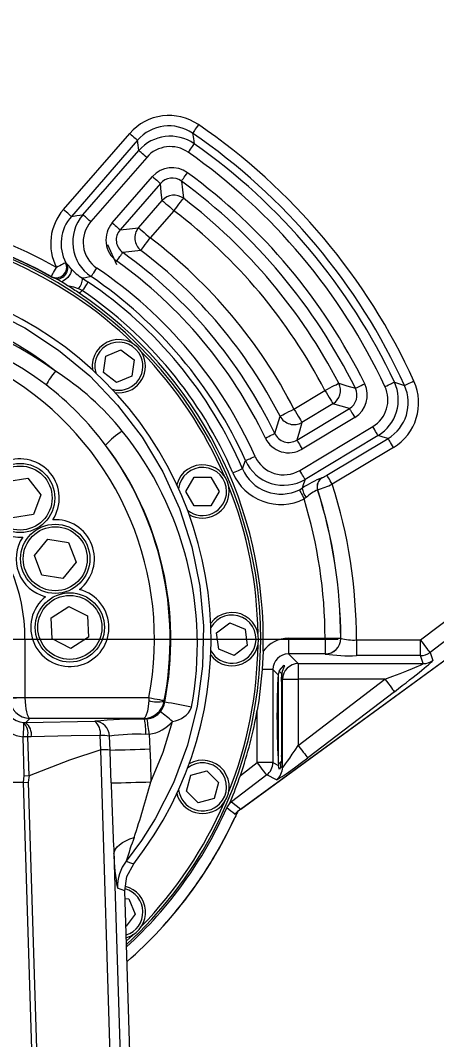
# Model space of a CAD drawing. Header units: millimetres. Extents: x 20 to 768, y 29 to 540.
# Drawn here: x 206.35 to 214.32, y 429.82 to 449.36 of the extents above; entities that cross this region are included whole.
import ezdxf

# ---------------------------------------------------------------- set-up
doc = ezdxf.new("R2010")
doc.units = ezdxf.units.MM
doc.linetypes.add('CENTERX2', pattern=[20.32, 12.7, -2.54, 2.54, -2.54])
doc.styles.add('SLDTEXTSTYLE0', font='TXT', dxfattribs={"width": 0.605})
doc.dimstyles.new('SLDDIMSTYLE0', dxfattribs={"dimtxt": 3.5, "dimasz": 3.5, "dimexe": 0, "dimexo": 0.0625, "dimgap": 0.875, "dimtad": 1, "dimtoh": 1, "dimlfac": 10, "dimrnd": 1e-09, "dimzin": 12, "dimdsep": 46, "dimtxsty": 'SLDTEXTSTYLE0', "dimsah": 1, "dimcen": 0.09, "dimadec": 0, "dimazin": 0, "dimtfac": 1, "dimtdec": 3, "dimtofl": 0, "dimtmove": 0, "dimatfit": 3, "dimfxl": 1, "dimfrac": 2, "dimtolj": 1, "dimtzin": 12, "dimarcsym": 0})

# ---------------------------------------------------------------- blocks, each defined once
blk = doc.blocks.new('*D11')
at = {"color": 7, "linetype": 'Continuous', "lineweight": 0, "transparency": 16777216}
for p, q in [((203.003, 512.502), (355.828, 512.502)), ((354.328, 252.399), (354.328, 512.502)), ((232.505, 252.399), (355.828, 252.399))]:
    blk.add_line(p, q, dxfattribs=at)
for points in [[(354.328, 512.502), (353.79, 509.002), (354.867, 509.002)], [(354.328, 252.399), (354.867, 255.899), (353.79, 255.899)]]:
    blk.add_solid(points, dxfattribs=at)
at = {"color": 7, "linetype": 'Continuous', "lineweight": 0, "transparency": 16777216, "insert": (349.816, 377.113), "char_height": 3.5, "attachment_point": 1, "rotation": 90, "style": 'SLDTEXTSTYLE0'}
blk.add_mtext('2601', dxfattribs=at)
blk = doc.blocks.new('SW_CENTERMARKSYMBOL_1')
at = {"color": 0, "linetype": 'Continuous', "lineweight": 0}
for p, q in [((0, 0.7), (0, 7.35)), ((0, 0), (0, 0.35)), ((-0.7, 0), (-10.522, 0)), ((0, 0), (-0.35, 0)), ((0, 0), (0, -0.35)), ((0, 0), (0.35, 0)), ((0.7, 0), (9.437, 0)), ((0, -0.7), (0, -7.35))]:
    blk.add_line(p, q, dxfattribs=at)

msp = doc.modelspace()

# ---------------------------------------------------------------- linework, layer by layer
at = {"color": 7, "linetype": 'Continuous', "lineweight": 15}
for p, q in [((207.1748, 445.738235), (208.443092, 447.197238)), ((208.593826, 447.066203), (207.325534, 445.6072)), ((207.547621, 445.637337), (208.618431, 446.869162)), ((208.769165, 446.738127), (207.698355, 445.506302)), ((208.1101, 445.481625), (208.880929, 446.368364)), ((209.031297, 446.237651), (208.260467, 445.350912)), ((208.612254, 445.389727), (209.066053, 445.911756)), ((209.291604, 445.715693), (208.837806, 445.193651)), ((208.194697, 444.679466), (208.023944, 445.063666)), ((207.217015, 444.718436), (207.235882, 444.703046)), ((206.959031, 444.436744), (206.941151, 444.453564)), ((207.032351, 444.411495), (206.959031, 444.436744)), ((207.034829, 444.411162), (207.032351, 444.411495)), ((207.983282, 442.927554), (208.276653, 443.049064)), ((208.276653, 443.049064), (208.528577, 442.855755)), ((207.941834, 442.612723), (207.983282, 442.927554)), ((208.528577, 442.855755), (208.487129, 442.540935)), ((208.193758, 442.419413), (207.941834, 442.612723)), ((208.487129, 442.540935), (208.193758, 442.419413)), ((211.590667, 441.913203), (212.183569, 442.26946)), ((212.337492, 442.013279), (211.74459, 441.657034)), ((211.645298, 441.317335), (212.652407, 441.922477)), ((212.755023, 441.751686), (211.747913, 441.146556)), ((211.70074, 440.736798), (213.099782, 441.577426)), ((213.202651, 441.406229), (211.803607, 440.565601)), ((212.222223, 440.644649), (213.392432, 441.347781)), ((213.495301, 441.176585), (212.325092, 440.473452)), ((206.090087, 440.521875), (206.489274, 440.584996)), ((206.489274, 440.584996), (206.743529, 440.270844)), ((209.521781, 440.333513), (209.680553, 440.608505)), ((209.680553, 440.608505), (209.998095, 440.608505)), ((209.998095, 440.608505), (210.156867, 440.333513)), ((212.130733, 440.597394), (212.132694, 440.596655)), ((206.743529, 440.270844), (206.598599, 439.893583)), ((209.680553, 440.058509), (209.521781, 440.333513)), ((210.156867, 440.333513), (209.998095, 440.058509)), ((211.695337, 440.367535), (211.749972, 440.397218)), ((212.045152, 440.365151), (212.0432, 440.365878)), ((209.998095, 440.058509), (209.680553, 440.058509)), ((211.823711, 440.217057), (211.784537, 440.188888)), ((206.598599, 439.893583), (206.199413, 439.830461)), ((214.015855, 437.486342), (217.063774, 439.813653)), ((217.245589, 439.575544), (214.197667, 437.248233)), ((206.617859, 439.105955), (206.872275, 439.419976)), ((206.872275, 439.419976), (207.27143, 439.356652)), ((207.27143, 439.356652), (207.416165, 438.979307)), ((210.568537, 434.241167), (217.608629, 439.390364)), ((210.570106, 434.242514), (217.610197, 439.391712)), ((206.762594, 438.728622), (206.617859, 439.105955)), ((207.416165, 438.979307), (207.161747, 438.665298)), ((207.161747, 438.665298), (206.762594, 438.728622)), ((206.936674, 437.910262), (207.275675, 438.130298)), ((207.275675, 438.130298), (207.635724, 437.946728)), ((206.957722, 437.506667), (206.936674, 437.910262)), ((207.635724, 437.946728), (207.656771, 437.543121)), ((210.109244, 437.62317), (210.361168, 437.81648)), ((210.361168, 437.81648), (210.654539, 437.694958)), ((210.654539, 437.694958), (210.695986, 437.380138)), ((206.137717, 437.501648), (206.437304, 437.501648)), ((206.437304, 437.501648), (206.437304, 436.386207)), ((207.317769, 437.323097), (206.957722, 437.506667)), ((207.656771, 437.543121), (207.317769, 437.323097)), ((210.150692, 437.308338), (210.109244, 437.62317)), ((211.485658, 437.517789), (211.485658, 437.218192)), ((211.485658, 437.517789), (212.186466, 437.517789)), ((212.186466, 437.517789), (212.186466, 437.218192)), ((212.486057, 437.518314), (212.487705, 437.516609)), ((210.444063, 437.186828), (210.150692, 437.308338)), ((210.695986, 437.380138), (210.444063, 437.186828)), ((212.787293, 437.486342), (212.787293, 437.186757)), ((212.787293, 437.486342), (214.015855, 437.486342)), ((214.015855, 437.186757), (214.015855, 437.486342)), ((210.999222, 437.268678), (210.981341, 436.918608)), ((212.186466, 437.218192), (211.485658, 437.218192)), ((211.485658, 437.218192), (211.671676, 437.032178)), ((212.188117, 437.216547), (212.186466, 437.218192)), ((214.015855, 437.186757), (212.787293, 437.186757)), ((214.068119, 437.032178), (214.015855, 437.186757)), ((214.197667, 437.248233), (214.249934, 437.093654)), ((211.186071, 436.918608), (210.981341, 436.918608)), ((211.186071, 436.918608), (211.186071, 435.136405)), ((211.287577, 436.817101), (211.186071, 436.918608)), ((211.671676, 437.032178), (214.068119, 437.032178)), ((211.671676, 437.032178), (211.671676, 436.732593)), ((211.292615, 435.125867), (211.292615, 436.838082)), ((211.352615, 436.841658), (211.306134, 436.888138)), ((211.352615, 436.841658), (211.352615, 435.161653)), ((211.372086, 435.044399), (211.372086, 436.732593)), ((211.372086, 436.732593), (211.671676, 436.732593)), ((213.332517, 436.732593), (211.671676, 436.732593)), ((211.671676, 436.732593), (211.671676, 435.464421)), ((211.671676, 435.464421), (213.332517, 436.732593)), ((206.137717, 436.386207), (206.437304, 436.386207)), ((206.437428, 436.381236), (208.810849, 436.381236)), ((208.810849, 436.381236), (208.808137, 436.324266)), ((209.105015, 436.324492), (209.102164, 436.309531)), ((213.514332, 436.494485), (211.853491, 435.226312)), ((209.102164, 436.309531), (209.115462, 436.292234)), ((210.886481, 435.136405), (210.886481, 436.143473)), ((206.532201, 435.981789), (206.451884, 435.901466)), ((208.714174, 435.981789), (206.532201, 435.981789)), ((208.725692, 435.96777), (208.778575, 435.97143)), ((206.410904, 435.901943), (206.451884, 435.901466)), ((206.451884, 435.901466), (207.773521, 435.928074)), ((206.424104, 434.888664), (206.401718, 435.630956)), ((206.487968, 435.631851), (206.510699, 434.882382)), ((206.558499, 435.629824), (206.487968, 435.631851)), ((207.887398, 435.377696), (207.880124, 435.656813)), ((208.067174, 435.376194), (208.058531, 435.644284)), ((208.818248, 435.679475), (208.75096, 435.674337)), ((208.818248, 435.679475), (208.83211, 435.397461)), ((208.06721, 435.376194), (208.067174, 435.376194)), ((208.06721, 435.376182), (208.06721, 435.376194)), ((211.29483, 435.103873), (211.352615, 435.161653)), ((209.614788, 434.894326), (209.92151, 434.976521)), ((209.92151, 434.976521), (210.146047, 434.751979)), ((210.564503, 434.890548), (210.886481, 435.136405)), ((211.186071, 435.136405), (210.886481, 435.136405)), ((211.186071, 435.136405), (211.297412, 435.08133)), ((211.335887, 435.062304), (211.372086, 435.044399)), ((205.728468, 434.761349), (206.40631, 434.761349)), ((206.407194, 434.761325), (206.40631, 434.761349)), ((209.532602, 434.587613), (209.614788, 434.894326)), ((211.068296, 434.898296), (210.393043, 434.382692)), ((211.254312, 434.80629), (211.068296, 434.898296)), ((209.757139, 434.36307), (209.532602, 434.587613)), ((210.146047, 434.751979), (210.063861, 434.445253)), ((210.063861, 434.445253), (209.757139, 434.36307)), ((210.301648, 434.265474), (210.353663, 434.34538)), ((210.353663, 434.34538), (210.354648, 434.347668)), ((210.510631, 434.187463), (210.497215, 434.171263)), ((208.352236, 432.679036), (208.206798, 432.726875)), ((208.647908, 422.992101), (208.352236, 432.679036)), ((208.356772, 432.53043), (208.428514, 432.520983)), ((208.428514, 432.520983), (208.550031, 432.227615)), ((208.550031, 432.227615), (208.373055, 431.996975)), ((208.430756, 431.796959), (208.37971, 431.778917))]:
    msp.add_line(p, q, dxfattribs=at)
at = {"color": 8, "linetype": 'Continuous', "lineweight": 15}
msp.add_line((211.372086, 436.732593), (211.352615, 436.75206), dxfattribs=at)
at = {"color": 7, "linetype": 'Continuous', "lineweight": 15, "flags": 128}
for points in [[(209.76121, 447.365883), (209.739883, 447.334758), (209.719321, 447.304753), (209.700264, 447.276941), (209.683396, 447.252312), (209.669323, 447.231773), (209.658551, 447.216061), (209.651466, 447.205714), (209.648321, 447.201124)], [(208.443092, 447.197238), (208.471569, 447.172478), (208.499025, 447.148612), (208.52447, 447.126499), (208.546993, 447.106913), (208.565783, 447.090581), (208.580169, 447.078076), (208.58963, 447.069851), (208.593826, 447.066203)], [(209.648321, 447.201124), (209.66438, 447.102228), (209.680918, 446.99854)], [(208.618431, 446.869162), (208.605993, 446.969989), (208.593826, 447.066203)], [(209.566031, 446.835163), (209.587736, 446.866027), (209.608662, 446.895781), (209.628056, 446.923366), (209.645222, 446.94778), (209.659545, 446.968141), (209.670508, 446.983734), (209.677718, 446.993986), (209.680918, 446.99854)], [(208.769165, 446.738127), (208.740687, 446.762887), (208.713232, 446.786752), (208.687787, 446.808878), (208.665264, 446.828452), (208.646473, 446.844784), (208.632088, 446.857289), (208.622627, 446.865514), (208.618431, 446.869162)], [(208.880929, 446.368364), (208.90876, 446.344164), (208.935636, 446.320811), (208.960637, 446.299067), (208.982904, 446.27972), (209.001675, 446.2634), (209.016305, 446.25068), (209.026293, 446.242002), (209.031297, 446.237651)], [(209.433429, 446.2827), (209.437345, 446.28804), (209.445165, 446.298722), (209.456619, 446.314362), (209.471314, 446.334425), (209.488746, 446.358231), (209.508319, 446.384958), (209.529359, 446.413687), (209.551148, 446.443442)], [(209.066053, 445.911756), (209.049372, 446.072284), (209.031297, 446.237651)], [(209.433429, 446.2827), (209.454082, 446.115413), (209.473285, 445.952991)], [(209.066053, 445.911756), (209.073558, 445.905236), (209.088541, 445.892218), (209.110486, 445.873133), (209.138642, 445.848659), (209.172043, 445.819631), (209.209543, 445.787028), (209.249858, 445.75198), (209.291604, 445.715693)], [(209.291604, 445.715693), (209.325231, 445.759609), (209.357704, 445.802024), (209.38791, 445.841482), (209.414816, 445.876613), (209.437495, 445.906237), (209.455171, 445.929328), (209.46724, 445.945087), (209.473285, 445.952991)], [(207.325534, 445.6072), (207.321338, 445.610848), (207.311877, 445.619074), (207.297493, 445.631579), (207.278702, 445.64791), (207.256178, 445.667496), (207.230733, 445.68961), (207.203278, 445.713476), (207.1748, 445.738235)], [(207.325534, 445.6072), (207.431847, 445.621887), (207.547621, 445.637337)], [(207.698355, 445.506302), (207.669878, 445.531061), (207.642424, 445.554927), (207.616977, 445.577052), (207.594454, 445.596627), (207.575664, 445.612958), (207.56128, 445.625463), (207.551819, 445.633689), (207.547621, 445.637337)], [(208.1101, 445.481625), (208.137931, 445.457426), (208.164808, 445.434073), (208.189808, 445.412341), (208.212074, 445.392981), (208.230845, 445.376662), (208.245475, 445.363942), (208.255464, 445.355264), (208.260467, 445.350912)], [(208.260467, 445.350912), (208.438717, 445.37119), (208.612254, 445.389727)], [(208.612254, 445.389727), (208.61976, 445.383206), (208.634741, 445.370177), (208.656686, 445.351103), (208.684842, 445.326629), (208.718243, 445.29759), (208.755745, 445.264986), (208.796058, 445.229951), (208.837806, 445.193651)], [(208.657181, 444.955555), (208.663192, 444.963482), (208.675191, 444.979301), (208.692764, 445.002464), (208.715312, 445.032182), (208.74206, 445.067445), (208.77209, 445.107034), (208.804375, 445.149592), (208.837806, 445.193651)], [(208.657181, 444.955555), (208.486833, 444.934634), (208.311957, 444.9119)], [(208.195916, 444.749943), (208.217394, 444.779924), (208.238135, 444.808868), (208.257428, 444.835797), (208.274612, 444.859782), (208.289097, 444.88), (208.300388, 444.895759), (208.308096, 444.906512), (208.311957, 444.9119)], [(206.941151, 444.453564), (206.943893, 444.458404), (206.950073, 444.469312), (206.959466, 444.485894), (206.971741, 444.507554), (206.986451, 444.533518), (207.00307, 444.562856), (207.021002, 444.594506), (207.039602, 444.627336)], [(207.217015, 444.718436), (207.211436, 444.715575), (207.19987, 444.709638), (207.18272, 444.700828), (207.160583, 444.689456), (207.134232, 444.675926), (207.104581, 444.660703), (207.072668, 444.644323), (207.039602, 444.627336)], [(207.31409, 444.608584), (207.323147, 444.581023), (207.321471, 444.547609), (207.309168, 444.510487), (207.287022, 444.472006), (207.256439, 444.434598), (207.219364, 444.400671), (207.178153, 444.372347), (207.135427, 444.351462)], [(207.702991, 444.451454), (207.706107, 444.456056), (207.71313, 444.466439), (207.723807, 444.482234), (207.737756, 444.502857), (207.754475, 444.52757), (207.773363, 444.5555), (207.793744, 444.585636), (207.814884, 444.616893)], [(207.254906, 444.277933), (207.199937, 444.312123), (207.135427, 444.351462)], [(207.647419, 444.348505), (207.644297, 444.343904), (207.637259, 444.333533), (207.62656, 444.317761), (207.612581, 444.297162), (207.595828, 444.272462), (207.576901, 444.244555), (207.556477, 444.214454), (207.535294, 444.183222)], [(207.702991, 444.451454), (207.593573, 444.431749), (207.536758, 444.421283)], [(207.536758, 444.421283), (207.585247, 444.389954), (207.647419, 444.348505)], [(207.460217, 444.216266), (207.371659, 444.248989), (207.254906, 444.277933)], [(207.535294, 444.183222), (207.494068, 444.202832), (207.460217, 444.216266)], [(207.535294, 444.183222), (207.494539, 444.146767), (207.477029, 444.133368)], [(205.739716, 443.822244), (206.431796, 443.471745), (207.081804, 443.044511), (207.677516, 442.548826), (208.211456, 441.989985), (208.681017, 441.373065), (209.077516, 440.709594), (209.394777, 440.008965), (209.633142, 439.274815), (209.788118, 438.520733), (209.856944, 437.754634), (209.840309, 436.982826), (209.738415, 436.219755), (209.550696, 435.472134), (209.280102, 434.747616), (208.931663, 434.059873), (208.669782, 433.643559), (208.378863, 433.247021)], [(212.183569, 442.26946), (212.23266, 442.294946), (212.280066, 442.319563), (212.324162, 442.342463), (212.363438, 442.36286), (212.396549, 442.380062), (212.422354, 442.393461), (212.439971, 442.402604), (212.448798, 442.407194)], [(212.448798, 442.407194), (212.605433, 442.360071), (212.766589, 442.310694)], [(212.766589, 442.310694), (212.772538, 442.313627), (212.784408, 442.319468), (212.801801, 442.328039), (212.824111, 442.33903), (212.850578, 442.35206), (212.880297, 442.366699), (212.912242, 442.382434), (212.945326, 442.39873)], [(213.333694, 442.345372), (213.367857, 442.361394), (213.400797, 442.376831), (213.431324, 442.391148), (213.458346, 442.40382), (213.480888, 442.414382), (213.498144, 442.422477), (213.509495, 442.427793), (213.514529, 442.430166)], [(213.514529, 442.430166), (213.613777, 442.395869), (213.70839, 442.362884)], [(213.890247, 442.44546), (213.855891, 442.429856), (213.822765, 442.414823), (213.792066, 442.400876), (213.764892, 442.388538), (213.742222, 442.37825), (213.724868, 442.37037), (213.713454, 442.365185), (213.70839, 442.362884)], [(212.183569, 442.26946), (212.21206, 442.222038), (212.239571, 442.17625), (212.265162, 442.133656), (212.287958, 442.095724), (212.307171, 442.063752), (212.322147, 442.038825), (212.332372, 442.021802), (212.337492, 442.013279)], [(212.652407, 441.922477), (212.492685, 441.968981), (212.337492, 442.013279)], [(211.32483, 441.776648), (211.333676, 441.78119), (211.351335, 441.790262), (211.377199, 441.803542), (211.410384, 441.820589), (211.449751, 441.840819), (211.493949, 441.863516), (211.541465, 441.88793), (211.590667, 441.913203)], [(211.590667, 441.913203), (211.619155, 441.865793), (211.646667, 441.820005), (211.672258, 441.777411), (211.695053, 441.739479), (211.714268, 441.707495), (211.729243, 441.682568), (211.739467, 441.665557), (211.74459, 441.657034)], [(212.652407, 441.922477), (212.655823, 441.916791), (212.662639, 441.905442), (212.672622, 441.888824), (212.685434, 441.86751), (212.700631, 441.842225), (212.717689, 441.81383), (212.736033, 441.7833), (212.755023, 441.751686)], [(211.221912, 441.444257), (211.274651, 441.612521), (211.32483, 441.776648)], [(211.74459, 441.657034), (211.696206, 441.489354), (211.645298, 441.317335)], [(211.04227, 441.358093), (211.075519, 441.374031), (211.107628, 441.389433), (211.137496, 441.403762), (211.164097, 441.416529), (211.186522, 441.427282), (211.204001, 441.435662), (211.215934, 441.441384), (211.221912, 441.444257)], [(213.202651, 441.406229), (213.199784, 441.410998), (213.193329, 441.421738), (213.183512, 441.43807), (213.170688, 441.45942), (213.155319, 441.485003), (213.137953, 441.513899), (213.119216, 441.545084), (213.099782, 441.577426)], [(213.392432, 441.347781), (213.299785, 441.376475), (213.202651, 441.406229)], [(211.645298, 441.317335), (211.648711, 441.311661), (211.655527, 441.300312), (211.665512, 441.283694), (211.678322, 441.262379), (211.693518, 441.237083), (211.710578, 441.208688), (211.72892, 441.17817), (211.747913, 441.146556)], [(213.495301, 441.176585), (213.475866, 441.208926), (213.45713, 441.240111), (213.439764, 441.269007), (213.424395, 441.29459), (213.411571, 441.31594), (213.401754, 441.332272), (213.395296, 441.343013), (213.392432, 441.347781)], [(210.604603, 440.767148), (210.632226, 440.841416), (210.662743, 440.924469)], [(210.662743, 440.924469), (210.66782, 440.926734), (210.679266, 440.931848), (210.696667, 440.939632), (210.719399, 440.949789), (210.746646, 440.96196), (210.777429, 440.975717), (210.810642, 440.990558), (210.845092, 441.005948)], [(210.604603, 440.767148), (210.599494, 440.764955), (210.587975, 440.759996), (210.570463, 440.752474), (210.547586, 440.742651), (210.520166, 440.730873), (210.489186, 440.717569), (210.455762, 440.703204), (210.421093, 440.688315)], [(211.803607, 440.565601), (211.800743, 440.570358), (211.794287, 440.58111), (211.78447, 440.597442), (211.771646, 440.618792), (211.756275, 440.644363), (211.738911, 440.673271), (211.720174, 440.704456), (211.70074, 440.736798)], [(212.325092, 440.473452), (212.305657, 440.505794), (212.286921, 440.536979), (212.269555, 440.565875), (212.254186, 440.591458), (212.241362, 440.612808), (212.231545, 440.62914), (212.22509, 440.63988), (212.222223, 440.644649)], [(211.803607, 440.565601), (211.77555, 440.476993), (211.749972, 440.397218)], [(211.695337, 440.367535), (211.697885, 440.362433), (211.703527, 440.351132), (211.712061, 440.334037), (211.723183, 440.311769), (211.736496, 440.285102), (211.751523, 440.255013), (211.76773, 440.222553), (211.784537, 440.188888)], [(212.186466, 437.517789), (212.243067, 437.517885), (212.297635, 437.51798), (212.348209, 437.518075), (212.392972, 437.518147), (212.430321, 437.518218), (212.45891, 437.518266), (212.477712, 437.518302), (212.486057, 437.518314)], [(214.197667, 437.248233), (214.192606, 437.254861), (214.181195, 437.26981), (214.163844, 437.292531), (214.141179, 437.322214), (214.114012, 437.357786), (214.083318, 437.397984), (214.050202, 437.441352), (214.015855, 437.486342)], [(210.981341, 436.918608), (210.915165, 436.322013), (210.886481, 436.143473)], [(211.352549, 436.752132), (211.370413, 436.890295), (211.396105, 436.953417), (211.413209, 436.990991), (211.390985, 436.995378), (211.309837, 436.902312), (211.287577, 436.817101)], [(213.332517, 436.732593), (213.366867, 436.687604), (213.399984, 436.644235), (213.430677, 436.604038), (213.457842, 436.568466), (213.48051, 436.538783), (213.497858, 436.516062), (213.509269, 436.501113), (213.514332, 436.494485)], [(206.437428, 436.381236), (206.38099, 436.378434), (206.326574, 436.375728), (206.276125, 436.373225), (206.231451, 436.371008), (206.19415, 436.36916), (206.165559, 436.367729), (206.146701, 436.3668), (206.138249, 436.366382)], [(208.808137, 436.324266), (208.798745, 436.212185), (208.783887, 436.12254), (208.754955, 436.02871), (208.735658, 435.996655), (208.714475, 435.981849), (208.714174, 435.981789)], [(208.810849, 436.381236), (208.866425, 436.370519), (208.920003, 436.360184), (208.969663, 436.350599), (209.013617, 436.342123), (209.050289, 436.335054), (209.078359, 436.32963), (209.096823, 436.326078), (209.105015, 436.324492)], [(208.725692, 435.96777), (208.724382, 435.969368), (208.714174, 435.981789)], [(208.849914, 434.765616), (209.082398, 435.333458), (209.262113, 435.925833)], [(207.880124, 435.656813), (207.320136, 435.645369), (206.558499, 435.629824)], [(207.887392, 435.37772), (207.293114, 435.180465), (206.518268, 434.883717)], [(207.893176, 435.37828), (207.890279, 435.378197), (207.887384, 435.378102)], [(208.287433, 422.518924), (208.155833, 426.810637), (208.091429, 428.911498), (207.893164, 435.378662)], [(208.086084, 434.744385), (208.074729, 435.122422), (208.06721, 435.376182)], [(208.83211, 435.397461), (208.839163, 435.139015), (208.849914, 434.765616)], [(211.671676, 435.464421), (211.706024, 435.419431), (211.739141, 435.376063), (211.769834, 435.335866), (211.797, 435.300294), (211.819666, 435.270611), (211.837016, 435.247877), (211.848427, 435.23294), (211.853491, 435.226312)], [(211.068296, 434.898296), (211.063233, 434.904924), (211.051822, 434.919873), (211.034472, 434.942594), (211.011806, 434.972277), (210.98464, 435.007849), (210.953946, 435.048047), (210.920831, 435.091415), (210.886481, 435.136405)], [(211.335887, 435.062304), (211.312684, 435.002723), (211.300854, 435.043386), (211.297412, 435.08133)], [(206.40631, 434.761349), (206.414156, 434.819213), (206.424104, 434.888664)], [(206.814113, 421.654067), (206.745368, 423.907039), (206.464657, 432.912019), (206.407194, 434.761325)], [(206.407194, 434.761325), (206.497735, 434.756079), (206.500155, 434.755936)], [(206.424104, 434.888664), (206.426714, 434.888497), (206.510699, 434.882382)], [(206.518268, 434.883717), (206.50685, 434.804824), (206.500155, 434.755936)], [(206.510682, 434.88293), (206.514487, 434.882966), (206.518289, 434.88299)], [(206.500155, 434.755936), (206.778775, 425.767914), (206.836259, 423.910108), (206.904682, 421.657118)], [(210.354648, 434.347668), (210.362829, 434.366802), (210.373509, 434.392002)], [(210.373509, 434.392002), (210.392736, 434.382835), (210.393043, 434.382692)], [(210.393043, 434.382692), (210.482679, 434.311846), (210.570106, 434.242514)], [(210.511084, 434.194043), (210.510209, 434.192982), (210.512048, 434.194175)], [(208.140728, 433.386031), (208.150223, 433.431044), (208.171983, 433.475742), (208.20567, 433.519414), (208.250761, 433.5614), (208.306554, 433.601037), (208.372183, 433.637718), (208.446625, 433.670858), (208.528726, 433.699945)], [(208.140728, 433.386031), (208.277625, 428.917793), (208.341987, 426.816896), (208.465691, 422.779516)], [(208.352236, 432.679036), (208.39144, 432.951752), (208.520964, 433.194932)], [(208.378863, 433.247021), (208.461521, 433.216635), (208.520964, 433.194932)], [(208.381636, 431.715796), (208.494636, 431.822947), (208.511183, 431.838992)]]:
    msp.add_lwpolyline(points, dxfattribs=at)
at = {"color": 7, "linetype": 'Continuous', "lineweight": 15}
for centre, radius in [((206.344343, 440.20773), 0.6635), ((206.344343, 440.20773), 0.6135), ((207.017011, 439.042634), 0.6635), ((207.017011, 439.042634), 0.6135), ((207.296722, 437.726697), 0.6635), ((207.296722, 437.726697), 0.6135)]:
    msp.add_circle(centre, radius, dxfattribs=at)
at = {"color": 7, "linetype": 'CENTERX2', "lineweight": 0}
for centre, radius, start, end in [((203.002615, 378.501652), 134, 299.41474731, 180), ((203.002615, 378.501652), 130.743499, 314.29658528, 194.29658528), ((143.997116, 378.501652), 74.9945, 25.50539372, 205.5)]:
    msp.add_arc(centre, radius, start, end, dxfattribs=at)
at = {"color": 7, "linetype": 'Continuous', "lineweight": 15}
for centre, radius, start, end in [((209.196714, 446.542463), 0.998337, 55.5674105, 139.0146766), ((209.19661, 446.5433), 0.797983, 55.5235824, 139.0589981), ((203.002615, 437.501652), 11.957498, 24.4216433, 55.5825586), ((209.22144, 446.34449), 0.799313, 54.9115112, 138.973813), ((203.002615, 437.501652), 11.757772, 24.4216433, 55.5825586), ((209.221345, 446.345271), 0.599002, 54.8699512, 139.015776), ((203.002615, 437.501652), 11.609933, 25.1195175, 54.8847362), ((203.002615, 437.501652), 11.410207, 25.1195175, 54.8847362), ((209.256783, 446.042181), 0.497655, 53.7361877, 139.0470896), ((209.256538, 446.044381), 0.296793, 53.4154674, 139.3684621), ((203.002615, 437.501652), 11.083266, 26.2215899, 53.7827468), ((203.002615, 437.501652), 10.884027, 26.2215899, 53.7827468), ((209.291973, 445.712095), 0.301504, 53.0328564, 138.5307514), ((203.002615, 437.501652), 10.643995, 27.4435011, 52.5609293), ((207.927698, 445.08293), 0.998139, 138.9644252, 207.1578463), ((203.002615, 437.501652), 10.345137, 27.4435011, 52.5609293), ((203.002615, 437.501652), 8.189793, 60.466719, 129.6699161), ((207.926698, 445.08279), 0.797749, 138.9009865, 207.1761717), ((208.15106, 445.113278), 0.799235, 139.0271999, 235.9011385), ((208.150088, 445.113149), 0.598858, 138.9662256, 235.9623038), ((203.002615, 437.501652), 7.95, 312.5988153, 180), ((203.002615, 437.501652), 7.990067, 60.466719, 129.6699161), ((203.002615, 437.501652), 7.984278, 60.2955705, 129.6703843), ((208.48504, 445.154727), 0.497437, 138.9158543, 234.4629527), ((208.482485, 445.154426), 0.296477, 138.4910515, 234.8876835), ((208.841772, 445.194066), 0.301599, 139.5529564, 232.2626266), ((203.002615, 437.501652), 9.654863, 27.1888664, 52.8158822), ((203.002615, 437.501652), 9.356005, 27.1888664, 52.8158822), ((203.002615, 437.501652), 7.9, 45.7902574, 66.7097426), ((203.002615, 437.501652), 8.916734, 25.6259453, 54.378935), ((203.002615, 437.501652), 9.115973, 25.6259453, 54.378935), ((207.035588, 444.6313), 0.201267, 242.0167519, 25.6540396), ((207.05539, 444.61223), 0.202052, 263.4527509, 26.7096412), ((206.273824, 443.82691), 1.301218, 36.92186, 42.3238181), ((208.069662, 445.280816), 1.011328, 221.6594918, 238.2014428), ((203.002615, 437.501652), 8.589793, 24.0767859, 55.9282289), ((203.002615, 437.501652), 7, 322.030232, 218.2374406), ((202.770725, 437.111311), 8.454017, 58.9164627, 59.7092734), ((207.244486, 444.413604), 0.292373, 317.5495706, 1.5049152), ((203.002615, 437.501652), 8.273673, 23.2463115, 55.84763), ((203.002615, 437.501652), 8.390067, 24.0767859, 55.9282289), ((203.329338, 438.003416), 7.401328, 55.9166648, 57.968398), ((203.002615, 437.501652), 8.073947, 23.2463115, 55.84763), ((203.002615, 437.633642), 6.418178, 51.2505171, 128.7494829), ((203.002615, 437.187716), 6.771706, 53.6127738, 126.3872262), ((203.002615, 437.501652), 8, 358.331193, 55.9924892), ((203.002615, 437.31348), 6.352602, 52.8225787, 127.1774213), ((203.002615, 437.501652), 5.915311, 349.081693, 191.8559425), ((208.235206, 442.734242), 0.511, 22.5, 187.7639836), ((203.002615, 437.501652), 7.9, 23.2902574, 44.2097426), ((208.235206, 442.734242), 0.511, 262.2360164, 22.5), ((208.465578, 441.469806), 1.859406, 141.0338047, 150.8671941), ((204.217486, 438.218367), 5.234148, 38.7091314, 57.6288386), ((212.180085, 442.270439), 0.30151, 301.4706526, 26.9727277), ((212.499046, 442.178479), 0.497671, 300.953999, 26.2676347), ((212.790633, 442.09119), 0.799331, 301.0277439, 25.0920816), ((212.981313, 442.032469), 0.99836, 300.9862361, 24.4355317), ((203.182168, 437.618875), 6.000916, 36.9099357, 52.4265003), ((212.501195, 442.177851), 0.296785, 300.6306506, 26.5902211), ((212.791419, 442.090949), 0.598994, 300.9841971, 25.1348718), ((212.982123, 442.032216), 0.798001, 300.9420592, 24.4796623), ((211.591751, 441.917013), 0.301577, 207.7383225, 300.4508477), ((209.132227, 440.17213), 1.559039, 122.1825993, 137.6306473), ((203.206988, 437.40268), 6.532776, 349.3535223, 38.7492483), ((211.490351, 441.570087), 0.296466, 205.1147864, 301.5099261), ((203.002615, 437.501652), 6.214899, 349.081693, 36.7799328), ((203.030872, 437.487406), 6.20086, 348.887097, 37.0416738), ((211.491092, 441.572563), 0.497432, 205.5408738, 301.083883), ((203.002615, 437.501652), 3.434689, 0, 180), ((206.344343, 440.20773), 0.75, 326.2476433, 111.7523567), ((209.839324, 440.333509), 0.511, 0, 165.2639836), ((211.392289, 441.250867), 0.799233, 204.1037297, 300.9735276), ((211.391996, 441.249937), 0.598861, 204.0429074, 301.0343641), ((211.338353, 441.081625), 0.998028, 203.2090556, 296.5555526), ((211.338032, 441.08065), 0.797622, 203.1441609, 296.6130839), ((211.931021, 441.080365), 0.524067, 292.6326559, 303.7559582), ((212.966783, 438.544905), 2.216234, 112.1627886, 123.3014922), ((212.234318, 440.425925), 0.200329, 121.1364181, 197.4420755), ((212.236302, 440.425173), 0.200351, 121.1399872, 197.4326826), ((210.847189, 443.877604), 3.711124, 288.8325432, 293.4679341), ((203.002615, 437.501652), 9.784689, 359.9103462, 17.6811474), ((206.344343, 440.20773), 0.75, 164.2476433, 273.7523567), ((209.839324, 440.333509), 0.511, 239.7360164, 0), ((203.002615, 437.501652), 7.9, 0.7902574, 21.7097426), ((212.133369, 440.448968), 0.386873, 187.6872377, 216.8305155), ((212.400542, 439.602581), 0.842803, 115.0869217, 133.1900894), ((203.002615, 437.501652), 9.483455, 0.1006562, 17.57914), ((203.002615, 437.501652), 9.485101, 0.0903729, 17.5714538), ((203.002615, 437.501652), 9.183866, 0.1006562, 17.0139326), ((207.017011, 439.042634), 0.75, 308.2476433, 93.7523567), ((207.017011, 439.042634), 0.75, 146.2476433, 255.7523567), ((207.296722, 437.726697), 0.75, 128.2476433, 75.7523567), ((210.402615, 437.501652), 0.511, 337.5, 142.7639836), ((212.185496, 437.518752), 0.300561, 270.184908, 359.9164551), ((212.187135, 437.517116), 0.30057, 270.1871175, 359.9034353), ((212.729749, 438.41458), 0.93002, 254.9146722, 273.5473388), ((210.402615, 437.501652), 0.511, 217.2360164, 337.5), ((203.002615, 437.501652), 7.9, 338.2902574, 359.2097426), ((212.652211, 440.510366), 3.326353, 261.9799115, 272.3274012), ((214.015575, 437.487171), 0.300414, 270.0533328, 307.3106122), ((211.67263, 436.731634), 0.300545, 90.1819897, 179.8171554), ((214.067839, 437.332602), 0.300424, 270.053383, 307.309992), ((206.470759, 436.328538), 0.70099, 179.3212193, 264.3476525), ((208.985145, 436.915437), 0.617102, 253.3313507, 280.9310365), ((206.446397, 436.293976), 0.393637, 178.9313066, 264.8267537), ((208.707226, 436.383543), 0.401813, 270.9907677, 349.3859208), ((208.722597, 436.3636), 0.399294, 320.8492605, 349.7041519), ((208.095424, 429.474489), 6.893629, 77.1606981, 81.4907997), ((209.223067, 436.360667), 0.436584, 275.1311385, 337.8071462), ((203.002615, 437.501652), 8, 340.9503211, 350.2253958), ((208.619804, 427.068314), 8.900087, 89.3183121, 95.4563284), ((207.757042, 435.736554), 0.995864, 356.4180677, 13.4252568), ((208.726614, 436.365268), 0.39725, 277.5159636, 320.2970528), ((170.558214, 430.62912), 38.591919, 7.5196148, 7.9570533), ((205.693911, 431.743321), 5.49777, 49.5316972, 52.6115211), ((205.132992, 435.809616), 1.281243, 351.984431, 4.1323508), ((206.204377, 435.696975), 0.290973, 347.066673, 44.7829495), ((206.265894, 435.671725), 0.295589, 351.8506029, 51.0076796), ((207.587864, 435.698535), 0.295223, 351.8756012, 51.0331144), ((207.76117, 435.630657), 0.297673, 2.6238562, 87.6220088), ((208.725426, 436.36975), 0.696488, 277.6586783, 320.4043665), ((206.477429, 432.487865), 3.144003, 89.8079242, 91.3798798), ((207.900748, 434.67399), 0.983039, 80.7637282, 91.2021057), ((208.573073, 431.780971), 3.897428, 87.3839836, 97.5863789), ((207.952417, 433.420407), 1.959151, 86.6419742, 91.7331123), ((207.495214, 469.715068), 34.343637, 270.9543103, 272.2309197), ((209.839324, 434.669795), 0.511, 315, 120.2639836), ((210.885639, 435.136824), 0.300432, 307.4437574, 359.9200105), ((211.071669, 435.044812), 0.300418, 307.4424427, 359.9213253), ((203.828695, 601.662494), 166.972395, 271.46106096, 271.72326722), ((187.152363, 440.723922), 22.500781, 341.8101912, 344.6446689), ((203.005712, 437.500485), 7.996693, 337.1250576, 340.9509713), ((365.659507, 440.402993), 157.674994, 182.05666102, 182.55065911), ((203.002615, 437.501652), 7.9, 315.7902574, 336.7097426), ((209.839324, 434.669795), 0.511, 194.7360164, 315), ((210.575964, 434.14361), 0.301032, 127.4195503, 137.3232095), ((203.002615, 437.501652), 7.984278, 312.3864528, 336.0889326), ((174.473486, 388.023763), 58.497461, 52.0398319, 52.23140985), ((217.034268, 430.839182), 7.332723, 152.8306726, 154.0615251), ((211.111228, 433.491433), 0.925708, 125.7711424, 135.051572), ((218.299394, 425.411952), 11.738452, 131.5637985, 131.9262972), ((211.046886, 433.58343), 0.813436, 126.1726327, 129.3434278), ((210.561133, 434.251378), 0.012612, 305.9435536, 315.3485953), ((203.002615, 437.501652), 8.201358, 311.0971952, 335.127844), ((209.694719, 434.427489), 0.837179, 332.9339512, 334.8988557), ((210.431696, 434.229903), 0.087929, 286.0896105, 318.1714595), ((214.145308, 431.590287), 5.999722, 159.4131993, 163.9703239), ((212.680903, 433.508225), 4.541819, 181.541679, 189.9061299), ((209.007621, 432.750494), 0.801171, 141.702028, 181.6893553), ((208.235206, 432.269062), 0.511, 292.5, 75.2156258)]:
    msp.add_arc(centre, radius, start, end, dxfattribs=at)
at = {"color": 8, "linetype": 'Continuous', "lineweight": 15}
for centre, radius, start, end in [((208.235206, 442.734242), 0.461, 22.5, 196.0896041), ((208.235206, 442.734242), 0.461, 253.9103959, 22.5), ((209.839324, 440.333509), 0.461, 0, 173.5896041), ((209.839324, 440.333509), 0.461, 231.4103959, 0), ((210.402615, 437.501652), 0.461, 337.5, 151.0896041), ((210.402615, 437.501652), 0.461, 208.9103959, 337.5), ((209.839324, 434.669795), 0.461, 315, 128.5896041), ((209.839324, 434.669795), 0.461, 186.4103959, 315), ((210.586344, 434.132569), 0.097165, 135.3628755, 156.5326094), ((203.002615, 437.501652), 8.200947, 311.0995504, 335.0830215), ((208.235206, 432.269062), 0.461, 288.0607794, 74.6232425)]:
    msp.add_arc(centre, radius, start, end, dxfattribs=at)
at = {"color": 7, "linetype": 'Continuous', "lineweight": 15}
for centre, major_axis, ratio, start_param, end_param in [((211.487305, 436.916963), (0.425428, -0.425428), 0.997264689, 2.357564018, 3.303005733), ((211.487305, 436.916963), (0.213876, -0.213876), 0.991846094, 2.357564018, 3.925621289), ((213.280704, 436.732592), (0.787459, 0.299504), 0.02189937, 4.769903558, 6.288340008), ((213.462519, 436.494481), (0.787257, 0.599479), 0.031750167, 4.754060251, 6.2724967), ((211.317913, 436.001652), (0, 1), 0.052407779, 0.617291587, 2.739696196), ((211.317913, 436.001652), (0, 1), 0.052407779, 5.048203373, 5.561173965), ((206.532201, 436.381238), (-0.170201, 0.362974), 0.980479679, 1.177064297, 2.695500746), ((206.537442, 436.386479), (-0.070905, -0.070905), 0.997264689, 5.499156672, 5.548777493), ((206.532201, 436.381238), (-0.005262, 0.399998), 0.236894307, 1.567679867, 3.086116317), ((211.317913, 436.001652), (0, 1), 0.052407779, 3.865304223, 4.377306201), ((211.671675, 435.503982), (0.299452, 0.459697), 0.039432904, 3.133491763, 4.651928213), ((211.85349, 435.265871), (0.599696, 0.459171), 0.041611137, 3.162102774, 4.680539223), ((211.317913, 436.001652), (0, 1), 0.052407779, 3.491657065, 3.70239431)]:
    msp.add_ellipse(centre, major_axis=major_axis, ratio=ratio, start_param=start_param, end_param=end_param, dxfattribs=at)

# ---------------------------------------------------------------- block references
at = {"color": 7, "linetype": 'Continuous', "lineweight": 0}
msp.add_blockref('SW_CENTERMARKSYMBOL_1', (203.002615, 437.501652), dxfattribs=at)

# ---------------------------------------------------------------- dimensions: what is measured, and where the dimension line sits
dim = msp.add_linear_dim(base=(354.328069, 512.501652), p1=(232.505365, 252.39864), p2=(203.002615, 512.501652), angle=90, text='2601', dimstyle='SLDDIMSTYLE0', dxfattribs=at)
dim.commit()
dim.dimension.update_dxf_attribs({"geometry": '*D11', "text_midpoint": (354.328069, 382.450146), "dimtype": 160})

doc.saveas('drawing.dxf')
